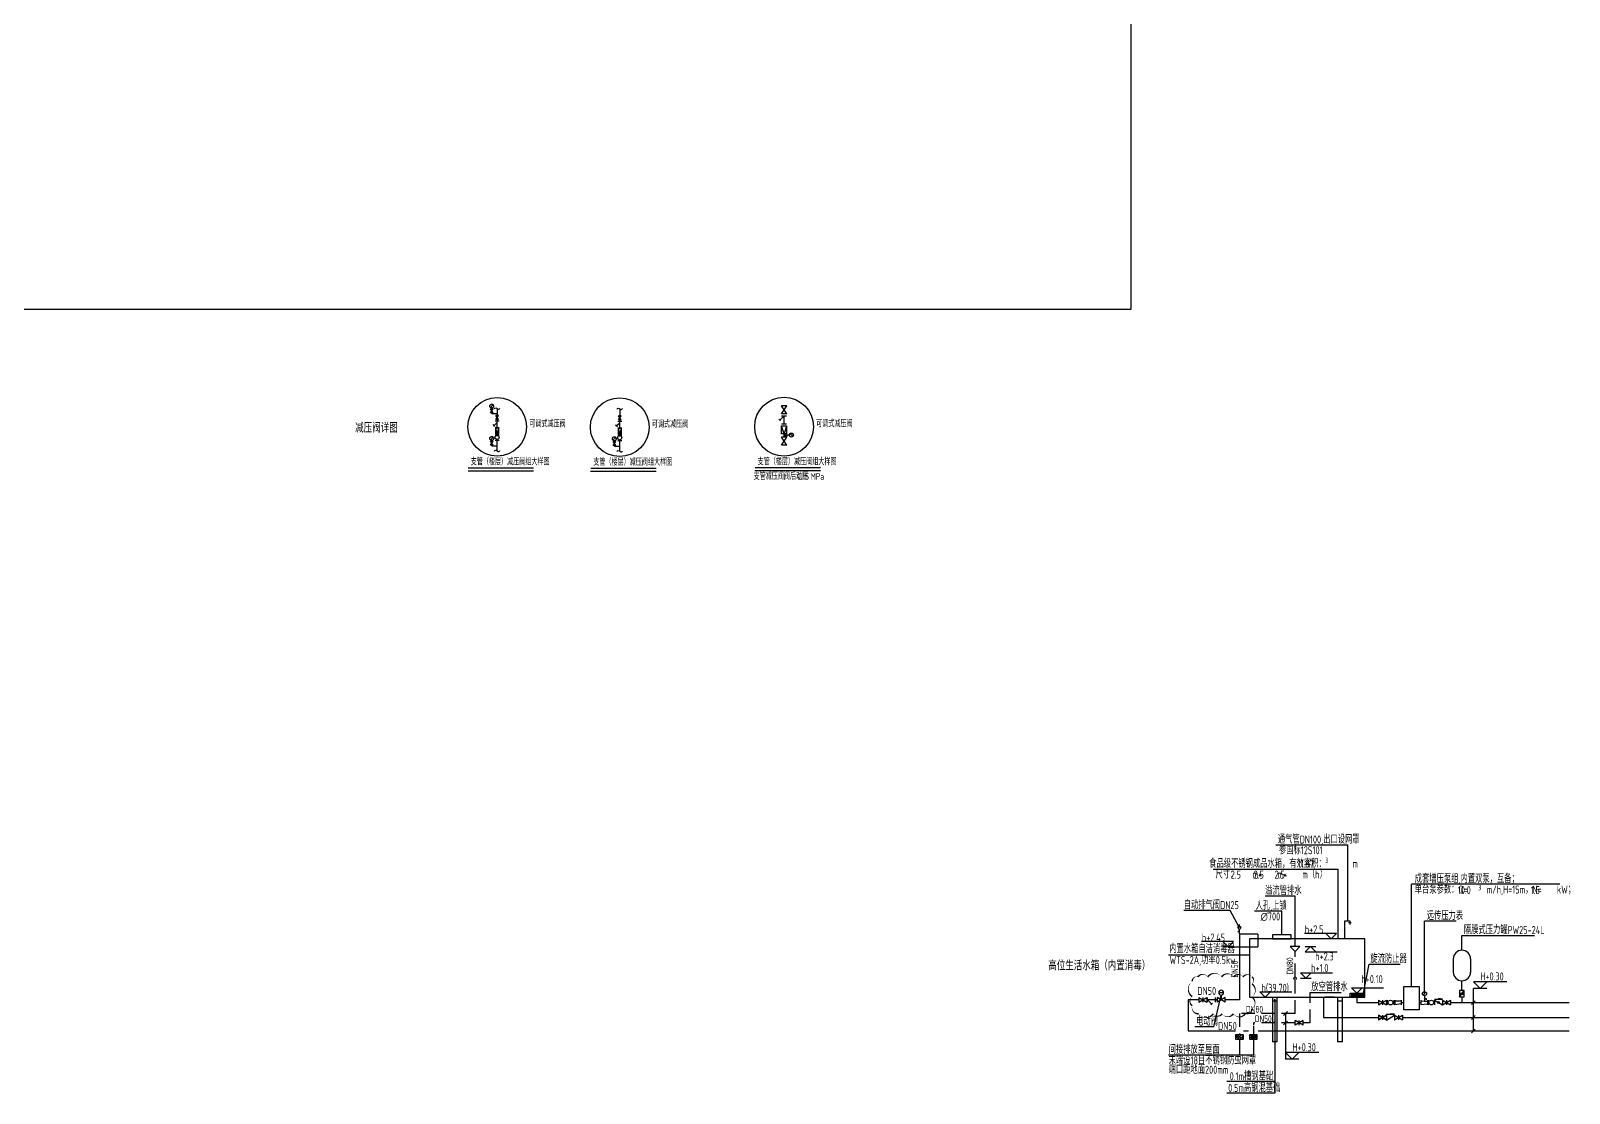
# Model space of a CAD drawing. Extents: x -84241 to 2571207, y -257021 to 1687411.
# Drawn here: x 92003 to 149662, y -86592 to -46773 of the extents above; entities that cross this region are included whole.
import ezdxf
from ezdxf.enums import TextEntityAlignment as Align

# ---------------------------------------------------------------- set-up
doc = ezdxf.new("R2010")
doc.units = 0
doc.header["$LTSCALE"] = 1000
doc.linetypes.add('DASH', pattern=[0.35, 0.25, -0.1])
doc.linetypes.add('DASHED', pattern=[0.75, 0.5, -0.25])
doc.layers.get('0').update_dxf_attribs({"linetype": 'CONTINUOUS'})
doc.layers.get('Defpoints').update_dxf_attribs({"linetype": 'CONTINUOUS'})
for name, color, linetype in [('W-DRAI-DOME-PIPE', 4, 'DASHED'), ('W-FRPT-HYDT-PIPE-AI', 1, 'CONTINUOUS'), ('W-FRPT-NOTE', 60, 'CONTINUOUS'), ('W-NOTE', 40, 'CONTINUOUS'), ('W-NOTE-NAME', 40, 'CONTINUOUS'), ('W-WSUP-COOL-PIPE', 3, 'CONTINUOUS'), ('W-WSUP-DIMS', 41, 'CONTINUOUS'), ('W-WSUP-EQPM', 40, 'CONTINUOUS'), ('W-WSUP-NOTE', 40, 'CONTINUOUS')]:
    doc.layers.add(name, color=color, linetype=linetype)
doc.styles.add('TH-STYLE1', font='STFANGSO.TTF', dxfattribs={"width": 0.8})
doc.styles.add('TH-STYLE3', font='tssdeng.shx', dxfattribs={"width": 0.7, "bigfont": 'tssdchn.shx'})

# ---------------------------------------------------------------- blocks, each defined once
blk = doc.blocks.new('*U193')
at = {"layer": 'W-NOTE'}
blk.add_lwpolyline([(0, 0), (1074, 0), (1074, 821), (0, 821)], close=True, dxfattribs=at)
blk = doc.blocks.new('水管中断')
at = {"elevation": 0}
blk.add_lwpolyline([(7, -101, -0.575183), (0, 0, 0.604745), (-11, 101, 16.924828)], format="xyb", dxfattribs=at)
blk = doc.blocks.new('*U437')
for p, q in [((-150, -100), (-150, 100)), ((-150, 100), (150, -100)), ((-150, -100), (150, 100)), ((150, -100), (150, 100))]:
    blk.add_line(p, q)
blk = doc.blocks.new('*U438')
for p, q in [((-150, -100), (-150, 100)), ((-150, 100), (150, -100)), ((-150, -100), (150, 100)), ((150, -100), (150, 100))]:
    blk.add_line(p, q)
blk = doc.blocks.new('*U439')
for p, q in [((-150, -100), (-150, 100)), ((-150, 100), (150, -100)), ((-150, -100), (150, 100)), ((150, -100), (150, 100))]:
    blk.add_line(p, q)
blk = doc.blocks.new('减压阀')
for p, q in [((300, 0), (0, 90)), ((0, -90), (300, 0))]:
    blk.add_line(p, q)
blk.add_lwpolyline([(300, 90), (0, 90), (0, -90), (300, -90)], close=True)
blk = doc.blocks.new('*U440')
at = {"layer": 'W-NOTE-NAME'}
blk.add_line((-202, -997), (2257, -997), dxfattribs=at)
at = {"layer": 'W-NOTE-NAME', "const_width": 52.5}
blk.add_lwpolyline([(-202, -892), (2257, -892)], dxfattribs=at)
at = {"layer": 'W-WSUP-COOL-PIPE'}
for p, q in [((889, 1332), (889, 1072)), ((889, 922), (889, 872)), ((889, -258), (889, 152))]:
    blk.add_line(p, q, dxfattribs=at)
at = {"layer": 'W-WSUP-EQPM'}
for p, q in [((742, 1475), (636, 1369)), ((742, 1475), (687, 1442)), ((689, 1322), (689, 1347)), ((689, 1147), (689, 1172)), ((689, 1147), (889, 1147)), ((806, 657), (736, 728)), ((889, 803), (771, 692)), ((814, 872), (964, 872)), ((814, 622), (964, 622)), ((889, 622), (889, 872)), ((742, 265), (636, 159)), ((742, 265), (687, 232)), ((689, 112), (689, 137)), ((814, 352), (964, 352)), ((814, 152), (964, 152)), ((689, -63), (689, -38)), ((689, -63), (889, -63))]:
    blk.add_line(p, q, dxfattribs=at)
for centre, radius in [((889, 648), 1100), ((689, 1422), 75), ((689, 212), 75), ((889, 252), 75)]:
    blk.add_circle(centre, radius, dxfattribs=at)
for name, p, xscale, yscale, zscale, rotation in [('*U437', (689, 1247), 0.5, 0.5, 0.5, 90), ('减压阀', (889, 592), 0.7, 0.7, 0.7, 270), ('*U438', (889, 997), 0.5, 0.5, 0.5, 90), ('*U439', (689, 37), 0.5, 0.5, 0.5, 90)]:
    blk.add_blockref(name, p, dxfattribs=dict(at, xscale=xscale, yscale=yscale, zscale=zscale, rotation=rotation))
at = {"layer": 'W-WSUP-EQPM', "rotation": 270}
for p in [(889, 1332), (889, -258)]:
    blk.add_blockref('水管中断', p, dxfattribs=at)
at = {"layer": 'W-WSUP-NOTE', "style": 'TH-STYLE3', "width": 0.7}
for s, p in [('可调式减压阀', (2093, 631)), ('支管（楼层）减压阀组大样图', (-102, -792))]:
    blk.add_text(s, height=250, dxfattribs=at).set_placement(p)
blk = doc.blocks.new('*U520')
for p, q in [((-150, -100), (-150, 100)), ((-150, 100), (150, -100)), ((-150, -100), (150, 100)), ((150, -100), (150, 100))]:
    blk.add_line(p, q)
blk = doc.blocks.new('*U521')
for p, q in [((-150, -100), (-150, 100)), ((-150, 100), (150, -100)), ((-150, -100), (150, 100)), ((150, -100), (150, 100))]:
    blk.add_line(p, q)
blk = doc.blocks.new('*U517')
at = {"layer": 'W-NOTE-NAME'}
blk.add_line((-202, -997), (2257, -997), dxfattribs=at)
at = {"layer": 'W-NOTE-NAME', "const_width": 52.5}
blk.add_lwpolyline([(-202, -892), (2257, -892)], dxfattribs=at)
at = {"layer": 'W-WSUP-COOL-PIPE'}
for p, q in [((889, 1332), (889, 1072)), ((889, 922), (889, 872)), ((889, -258), (889, 152))]:
    blk.add_line(p, q, dxfattribs=at)
at = {"layer": 'W-WSUP-EQPM'}
for p, q in [((806, 657), (736, 728)), ((889, 803), (771, 692)), ((814, 872), (964, 872)), ((814, 622), (964, 622)), ((889, 622), (889, 872)), ((742, 265), (636, 159)), ((742, 265), (687, 232)), ((689, 112), (689, 137)), ((814, 352), (964, 352)), ((814, 152), (964, 152)), ((689, -63), (689, -38)), ((689, -63), (889, -63))]:
    blk.add_line(p, q, dxfattribs=at)
for centre, radius in [((889, 648), 1100), ((689, 212), 75), ((889, 252), 75)]:
    blk.add_circle(centre, radius, dxfattribs=at)
at = {"layer": 'W-WSUP-EQPM', "rotation": 270}
for p in [(889, 1332), (889, -258)]:
    blk.add_blockref('水管中断', p, dxfattribs=at)
at = {"layer": 'W-WSUP-EQPM'}
for name, p, xscale, yscale, zscale, rotation in [('减压阀', (889, 592), 0.7, 0.7, 0.7, 270), ('*U520', (889, 997), 0.5, 0.5, 0.5, 90), ('*U521', (689, 37), 0.5, 0.5, 0.5, 90)]:
    blk.add_blockref(name, p, dxfattribs=dict(at, xscale=xscale, yscale=yscale, zscale=zscale, rotation=rotation))
at = {"layer": 'W-WSUP-NOTE', "style": 'TH-STYLE3', "width": 0.7}
for s, p in [('可调式减压阀', (2093, 631)), ('支管（楼层）减压阀组大样图', (-102, -792))]:
    blk.add_text(s, height=250, dxfattribs=at).set_placement(p)
blk = doc.blocks.new('压力表')
for p, q in [((53, 328), (-53, 222)), ((53, 328), (-2, 295)), ((0, 200), (0, 0)), ((0, 100), (60, 100)), ((60, 100), (60, 30))]:
    blk.add_line(p, q)
blk.add_circle((0, 275), 75)
blk = doc.blocks.new('*U290')
for p, q in [((-150, -100), (-150, 100)), ((-150, 100), (150, -100)), ((-150, -100), (150, 100)), ((150, -100), (150, 100))]:
    blk.add_line(p, q)
blk = doc.blocks.new('Y型过滤器')
for p, q in [((0, -90), (0, 90)), ((300, 0), (0, 0)), ((0, 0), (159, -159)), ((300, -90), (300, 90)), ((128, -189), (189, -128))]:
    blk.add_line(p, q)
blk = doc.blocks.new('*U564')
at = {"layer": 'W-NOTE-NAME'}
blk.add_line((-202, -997), (2257, -997), dxfattribs=at)
at = {"layer": 'W-NOTE-NAME', "const_width": 52.5}
blk.add_lwpolyline([(-202, -892), (2257, -892)], dxfattribs=at)
at = {"layer": 'W-WSUP-COOL-PIPE'}
blk.add_line((889, 259), (889, 379), dxfattribs=at)
at = {"layer": 'W-WSUP-EQPM'}
blk.add_circle((889, 648), 1100, dxfattribs=at)
at = {"layer": 'W-WSUP-EQPM', "xscale": 1.00002736253465, "yscale": 1.00002736253465, "zscale": 1.00002736253465, "rotation": 89.99999999999999}
for p in [(889, 1279), (892, 109)]:
    blk.add_blockref('*U290', p, dxfattribs=at)
at = {"layer": 'W-WSUP-EQPM', "rotation": 270}
for name, p in [('Y型过滤器', (889, 1054)), ('压力表', (889, 336))]:
    blk.add_blockref(name, p, dxfattribs=at)
at = {"layer": 'W-WSUP-EQPM', "xscale": -1, "rotation": 90}
blk.add_blockref('减压阀', (889, 679), dxfattribs=at)
at = {"layer": 'W-WSUP-NOTE', "style": 'TH-STYLE3', "width": 0.7}
for s, p in [('可调式减压阀', (2093, 631)), ('支管（楼层）减压阀组大样图', (-102, -792)), ('支管减压阀阀后动压', (-253, -1342)), ('MPa', (1885, -1342))]:
    blk.add_text(s, height=250, dxfattribs=at).set_placement(p)
at = {"layer": 'W-WSUP-NOTE', "color": 7, "true_color": 0xffffff, "style": 'TH-STYLE3', "width": 0.7}
blk.add_attdef('AL', (1380, -1342), '', height=250, dxfattribs=at)
blk = doc.blocks.new('蝶阀')
h = blk.add_hatch(color=256)
h.paths.add_polyline_path([(151, -19, 0.135933), (156, 0, 0.760667), (89, 19)])
h.paths.add_polyline_path([(89, 19, 0.135933), (84, 0, 0.760667), (151, -19)])
blk.add_line((0, 90), (240, -90))
blk.add_lwpolyline([(0, -90), (240, -90), (240, 90), (0, 90)], close=True)
blk.add_circle((120, 0), 36)
blk = doc.blocks.new('自动排气阀系统')
at = {"layer": 'W-WSUP-COOL-PIPE'}
for p, q in [((0, 563), (0, 732)), ((0, 0), (0, 373))]:
    blk.add_line(p, q, dxfattribs=at)
at = {"layer": 'W-WSUP-EQPM'}
for p, q in [((-100, 237), (-100, 137)), ((0, 187), (-100, 187)), ((-92, 456), (-92, 563)), ((-92, 563), (92, 563)), ((92, 563), (92, 456))]:
    blk.add_line(p, q, dxfattribs=at)
at = {"layer": 'W-WSUP-EQPM', "const_width": 33.8}
blk.add_lwpolyline([(-12, 175, -1), (12, 199, -1)], format="xyb", close=True, dxfattribs=at)
at = {"layer": 'W-WSUP-EQPM'}
blk.add_arc((0, 466), 92.5, 186.0401, 353.9599, dxfattribs=at)
blk = doc.blocks.new('闸阀')
for p, q in [((0, 90), (0, -90)), ((0, 90), (300, -90)), ((0, -90), (300, 90)), ((150, 90), (150, -90)), ((300, 90), (300, -90))]:
    blk.add_line(p, q)
blk = doc.blocks.new('*U628')
for p, q in [((0, 90), (0, -90)), ((0, 90), (300, -90)), ((0, -90), (300, 90)), ((150, 90), (150, -90)), ((300, 90), (300, -90)), ((336, 90), (336, -90)), ((576, 90), (576, -90)), ((612, 90), (612, -90)), ((612, 66), (852, 66)), ((852, 90), (852, -90)), ((612, -72), (852, -30))]:
    blk.add_line(p, q)
blk.add_circle((456, 0), 90)
blk = doc.blocks.new('断线')
for centre, start, end in [((-31, -21), 34.25298, 147.65518), ((31, 21), 214.25298, 327.65518)]:
    blk.add_arc(centre, 38.1, start, end)
blk = doc.blocks.new('电动阀')
for p, q in [((0, 90), (300, -90)), ((0, 90), (0, 90)), ((0, -90), (300, 90)), ((0, -90), (0, 90)), ((150, 180), (150, 0)), ((300, 90), (300, -90))]:
    blk.add_line(p, q)
blk.add_circle((150, 270), 90)
at = {"layer": 'Defpoints'}
blk.add_lwpolyline([(-1003, 860, 0, 60, -0.520567), (-672, 860, 0, 60, -0.520567), (-320, 860, 0, 60, -0.520567), (134, 860, 0, 60, -0.520567), (651, 860, 0, 60, -0.520567), (1022, 860, 0, 60, -0.520567), (1234, 691, 0, 60, -0.520567), (1234, 124, 0, 60, -0.520567), (1234, -216, 0, 60, -0.520567), (994, -523, 0, 60, -0.520567), (448, -523, 0, 60, -0.520567), (114, -523, 0, 60, -0.520567), (-307, -523, 0, 60, -0.520567), (-752, -523, 0, 60, -0.520567), (-1003, -345, 0, 60, -0.520567), (-1003, 106, 0, 60, -0.520567), (-1003, 602, 0, 60, -0.520567)], format="xyseb", close=True, dxfattribs=at)
at = {"xscale": 0.7199999999720604, "yscale": 0.7199999999720604, "zscale": 0.7199999999720604}
blk.add_blockref('断线', (150, 270), dxfattribs=at)
blk = doc.blocks.new('A$C42A67750')
at = {"layer": 'W-WSUP-EQPM'}
h = blk.add_hatch(dxfattribs=at)
h.set_pattern_fill('AR-HBONE', color=256, scale=0.3, style=0)
h.set_pattern_definition([(45, (-47726.838, -7129.88), (4e-15, 43.10523), [91.44, -30.48]), (135, (-47705.285, -7108.326), (4e-15, 43.10523), [91.44, -30.48])])
h.paths.add_polyline_path([(0, 79), (0, 0), (146, 0), (146, 79)])
h = blk.add_hatch(dxfattribs=at)
h.set_pattern_fill('AR-HBONE', color=256, style=0)
h.set_pattern_definition([(45, (-47726.84, -7129.88), (1e-14, 143.6841), [304.8, -101.6]), (135, (-47655, -7058.04), (1e-14, 143.6841), [304.8, -101.6])])
h.paths.add_polyline_path([(146, 79), (0, 79), (0, 0), (146, 0)])
blk.add_lwpolyline([(0, 79), (146, 79), (146, 0), (0, 0)], close=True, dxfattribs=at)
blk = doc.blocks.new('可曲绕橡胶接头')
for p, q in [((0, 90), (0, -90)), ((240, 90), (240, -90))]:
    blk.add_line(p, q)
blk.add_circle((120, 0), 90)
blk = doc.blocks.new('消声止回阀')
for p, q in [((0, 126), (300, 126)), ((0, 90), (0, -90)), ((0, 90), (300, -90)), ((300, 126), (150, 150)), ((300, 90), (300, -90))]:
    blk.add_line(p, q)
blk.add_circle((150, 0), 36)
blk = doc.blocks.new('屋顶增压设备出管阀门')
at = {"layer": 'W-WSUP-EQPM'}
for p, q in [((782198, -184256), (782198, -184436)), ((782198, -184274), (782438, -184304)), ((782198, -184418), (782438, -184388)), ((782438, -184256), (782438, -184436))]:
    blk.add_line(p, q, dxfattribs=at)
for name, p in [('可曲绕橡胶接头', (782468, -184346)), ('消声止回阀', (782708, -184346)), ('闸阀', (783008, -184346))]:
    blk.add_blockref(name, p, dxfattribs=at)
blk = doc.blocks.new('屋顶增压设备出管阀组')
at = {"layer": 'W-DRAI-DOME-PIPE'}
blk.add_blockref('屋顶增压设备出管阀门', (0, 0), dxfattribs=at)
blk = doc.blocks.new('*U631')
for p, q in [((-200, 200), (200, 200)), ((0, 0), (-200, 200)), ((-200, 0), (200, 0)), ((200, 200), (0, 0)), ((200, 200), (1000, 200))]:
    blk.add_line(p, q)
at = {"style": 'TH-STYLE1', "width": 0.7}
blk.add_attdef('标高', (280, 334), '', height=250, dxfattribs=at)
blk = doc.blocks.new('止回阀')
for p, q in [((0, 126), (300, 126)), ((0, 90), (0, -90)), ((0, -90), (300, 90)), ((300, 126), (150, 150)), ((300, 90), (300, -90))]:
    blk.add_line(p, q)
blk = doc.blocks.new('标高符号')
for p, q in [((1250, 250), (0, 250)), ((250, 0), (0, 250)), ((500, 0), (0, 0)), ((250, 0), (500, 250))]:
    blk.add_line(p, q)
blk = doc.blocks.new('高位生活水箱（内置消毒）')
at = {"layer": 'W-DRAI-DOME-PIPE'}
for p, q in [((849, 2427), (849, 3378)), ((849, 1055), (849, 2377)), ((1418, 705), (1418, 1670)), ((849, 1055), (-1230, 1055)), ((-1230, 1055), (-1230, 258, 0)), ((-1230, 705), (-1230, 625)), ((849, 705), (-710, 705)), ((-710, 705), (-710, 625)), ((-710, 585, 0), (-710, 258, 0)), ((1418, 705), (1149, 705))]:
    blk.add_line(p, q, dxfattribs=at)
at = {"layer": 'W-NOTE'}
for p, q in [((3463, 3861), (-859, 3861)), ((-859, 3861), (-859, 1670)), ((1034, 3563), (664, 3563)), ((664, 3563), (849, 3378)), ((1034, 3563), (849, 3378)), ((3463, 1670), (3463, 3861)), ((6779, 3102), (6779, 2593)), ((7430, 3102), (7430, 2593)), ((2963, 1820), (2963, 1670)), ((3013, 1820), (3013, 1670)), ((3063, 1820), (3063, 1670)), ((3113, 1820), (3113, 1670)), ((3163, 1820), (3163, 1670)), ((3213, 1820), (3213, 1670)), ((3263, 1820), (3263, 1670)), ((3313, 1820), (3313, 1670)), ((3363, 1820), (3363, 1670)), ((-859, 1670), (3463, 1670)), ((0, 1670), (0, 0)), ((181, 1520), (0, 1520)), ((181, 0), (181, 1670)), ((2151, 1670), (1971, 1670)), ((2332, 1670), (2151, 1670)), ((2444, 1670), (2444, 0)), ((2624, 1520), (2444, 1520)), ((2624, 0), (2624, 1670)), ((181, 0), (0, 0)), ((2624, 0, 0), (2444, 0, 0))]:
    blk.add_line(p, q, dxfattribs=at)
for points in [[(710, 4011), (10, 4011), (10, 3861), (710, 3861)], [(2913, 1820), (3412, 1820), (3412, 1670), (2913, 1670)]]:
    blk.add_lwpolyline(points, close=True, dxfattribs=at)
blk.add_circle((849, 2377), 50, dxfattribs=at)
for centre, start, end in [((7104, 3102), 0, 180), ((7104, 2612), 180, 0)]:
    blk.add_arc(centre, 326, start, end, dxfattribs=at)
at = {"layer": 'W-WSUP-COOL-PIPE'}
for p, q in [((2716, 3861), (2716, 4532)), ((2716, 4532), (2903, 4532)), ((2903, 4532), (2903, 4391)), ((-542, 4032), (-1237, 4032)), ((-1237, 4032), (-1237, 1568)), ((-542, 4032), (-542, 3552)), ((7104, 1918), (7104, 2287)), ((-3161, 1568), (-3161, 405)), ((-2761, 1568), (-3161, 1568)), ((-2069, 1568), (-2325, 1568)), ((-2131, 1568), (-2069, 1568)), ((-1237, 1568), (-1769, 1568)), ((1916, 1670), (1916, 905)), ((3163, 1670), (3163, 1466)), ((3163, 1466), (3973, 1466)), ((4825, 1466), (4925, 1466)), ((5502, 1466), (5568, 1466)), ((6678, 1466), (6692, 1466)), ((6692, 1466), (11127, 1466, 0)), ((7104, 1678), (7104, 1466)), ((1916, 905), (3973, 905)), ((4873, 905), (11127, 905, 0)), ((-3161, 405), (-1380, 405)), ((-1080, 405), (-891, 405)), ((-528, 405, 0), (11127, 405, 0))]:
    blk.add_line(p, q, dxfattribs=at)
at = {"layer": 'W-WSUP-DIMS'}
for p, q in [((128, 7376), (2833, 7376)), ((2833, 4532), (2833, 7376)), ((-2220, 6470, 0), (2471, 6470, 0)), ((2471, 3861), (2471, 6470, 0)), ((5213, 2072), (5213, 5903)), ((10773, 5903, 0), (5213, 5903, 0)), ((849, 5457, 0), (-274, 5457, 0)), ((849, 3563), (849, 5457, 0)), ((-1577, 4919, 0), (-3320, 4919, 0)), ((-1237, 4262), (-1577, 4919, 0)), ((360, 4893, 0), (-673, 4893, 0)), ((360, 4011), (360, 4893, 0)), ((2002, 4061), (1202, 4061)), ((2002, 4061), (2202, 3861)), ((2402, 4061), (2002, 4061)), ((2202, 3861), (2402, 4061)), ((6889, 4515, 0), (5702, 4515, 0)), ((5702, 1798), (5702, 4515)), ((-1851, 3753), (-2651, 3754)), ((-1851, 3753), (-1651, 3553)), ((-1451, 3753), (-1851, 3753)), ((-1451, 3553), (-1851, 3553)), ((-1651, 3553), (-1451, 3753)), ((-1451, 3553), (-542, 3552)), ((1234, 3563), (1634, 3563)), ((1434, 3563), (1234, 3363)), ((1634, 3363), (1434, 3563)), ((2402, 3861), (2002, 3861)), ((7104, 3985), (9831, 3985)), ((7104, 3428), (7104, 3985)), ((-859, 3249), (-3888, 3249)), ((1234, 3363), (1634, 3363)), ((1634, 3363), (2434, 3363)), ((3412, 1820), (3624, 2904, 0)), ((3624, 2904, 0), (4791, 2904, 0)), ((1049, 2577), (1449, 2577)), ((1249, 2377), (1049, 2577)), ((1049, 2377), (1449, 2377)), ((1449, 2577), (1249, 2377)), ((1449, 2577), (2249, 2577)), ((-2191, 554), (-1919, 1748)), ((-467, 1870), (-67, 1870)), ((-267, 1670), (-467, 1870)), ((-67, 1870), (-267, 1670)), ((-67, 1870), (733, 1870)), ((1418, 1848, 0), (2577, 1848, 0)), ((1418, 1670), (1418, 1848, 0)), ((7535, 405, 0), (7535, 1997, 0)), ((-467, 1670), (-67, 1670)), ((90, 1587), (90, -1931)), ((7606, 1537), (7464, 1395)), ((566, 1126), (424, 984)), ((566, 776), (424, 634)), ((495, 1055), (495, -657)), ((7606, 976, 0), (7464, 834, 0)), ((-2191, 554), (-2905, 554)), ((-1230, 100, 0), (-1230, -500)), ((-710, 100, 0), (-710, -500)), ((7606, 476, 0), (7464, 334, 0)), ((-710, -500), (-3888, -500)), ((90, -1494), (-1711, -1494)), ((90, -1931), (-1711, -1931))]:
    blk.add_line(p, q, dxfattribs=at)
at = {"layer": 'W-WSUP-DIMS', "const_width": 35}
blk.add_lwpolyline([(73, 1570, 1), (108, 1570, 1)], format="xyb", close=True, dxfattribs=at)
at = {"layer": 'W-WSUP-DIMS', "const_width": 35, "elevation": 0}
blk.add_lwpolyline([(73, 732, 1), (108, 732, 1)], format="xyb", close=True, dxfattribs=at)
at = {"layer": 'W-WSUP-EQPM'}
blk.add_line((2850, 4462), (2957, 4462), dxfattribs=at)
blk.add_lwpolyline([(4925, 2072), (5502, 2072), (5502, 1199), (4925, 1199)], close=True, dxfattribs=at)
at = {"layer": 'W-DRAI-DOME-PIPE'}
blk.add_blockref('屋顶增压设备出管阀组', (-776629, 185812), dxfattribs=at)
at = {"layer": 'W-NOTE'}
blk.add_blockref('压力表', (5702, 1523), dxfattribs=at)
at = {"layer": 'W-NOTE', "rotation": 90.00000000027792}
blk.add_blockref('蝶阀', (7104, 1678), dxfattribs=at)
at = {"layer": 'W-WSUP-DIMS'}
ref = blk.add_blockref('*U631', (3163, 1820), dxfattribs=at)
ref.add_attrib('标高', 'h+0.10', dxfattribs={"layer": '0', "height": 300, "style": 'TH-STYLE3', "width": 0.7}).set_placement((3336, 2106), align=Align.BOTTOM_LEFT)
for p in [(7535, 1997, 0), (495, -657)]:
    blk.add_blockref('标高符号', p, dxfattribs=at)
at = {"layer": 'W-WSUP-EQPM'}
for name, p, xscale, yscale, zscale in [('自动排气阀系统', (-1237, 4032), 0.5, 0.5, 0.5), ('A$C42A67750', (-1085, 100, 0), -2, 2, 2), ('A$C42A67750', (-564, 100, 0), -2, 2, 2)]:
    blk.add_blockref(name, p, dxfattribs=dict(at, xscale=xscale, yscale=yscale, zscale=zscale))
at = {"layer": 'W-WSUP-EQPM', "xscale": -1, "rotation": 1.155250383355622e-05}
blk.add_blockref('电动阀', (-1769, 1568), dxfattribs=at)
at = {"layer": 'W-WSUP-EQPM'}
for p, rotation in [((-2761, 1568), 3.850769266591496e-05), ((1149, 705), 180.0000000002779)]:
    blk.add_blockref('闸阀', p, dxfattribs=dict(at, rotation=rotation))
for name, p in [('Y型过滤器', (-2431, 1568)), ('*U628', (3973, 1466)), ('闸阀', (3973, 905)), ('止回阀', (4273, 900)), ('闸阀', (4573, 905))]:
    blk.add_blockref(name, p, dxfattribs=at)
at = {"layer": 'W-WSUP-EQPM', "xscale": -1}
blk.add_blockref('闸阀', (4273, 905), dxfattribs=at)
at = {"layer": 'W-WSUP-DIMS', "style": 'TH-STYLE3', "width": 0.7}
for s, height, p in [('通气管DN100,出口设网罩', 300, (205, 7426)), ('参国标12S101', 300, (247, 7026)), ('食品级不锈钢成品水箱，有效容积：       m', 300, (-2366, 6520, 0)), ('尺寸：    m*    m*    m（h）', 300, (-2130, 6120, 0)), ('3', 200, (1980, 6698, 0)), ('溢流管排水', 300, (-271, 5507, 0)), ('成套增压泵组,内置双泵，互备；', 300, (5337, 5953, 0)), ('单台泵参数：Q=     m/h,H=15m，N=    kW；', 300, (5337, 5553, 0)), ('3', 200, (7718, 5677, 0)), ('自动排气阀DN25', 300, (-3323, 4969, 0)), ('人孔,上锁', 300, (-630, 4943, 0)), ('∅700', 300, (-441, 4543, 0)), ('远传压力表', 300, (5785, 4565, 0)), ('隔膜式压力罐PW25-24L', 300, (7179, 4035)), ('内置水箱自洁消毒器', 300, (-3864, 3329)), ('WTS-2A,功率0.5kw', 300, (-3853, 2912, 0)), ('旋流防止器', 300, (3674, 2954, 0)), ('H+0.30', 300, (7794, 2297, 0)), ('DN50', 300, (-2808, 1754, 0)), ('放空管排水', 300, (1458, 1898, 0)), ('电动阀', 300, (-2861, 604)), ('DN50', 300, (-2035, 439, 0)), ('末端设18目不锈钢防虫网罩', 300, (-3888, -850)), ('间接排放至屋面', 300, (-3888, -450)), ('H+0.30', 300, (754, -357)), ('端口距地面200mm', 300, (-3888, -1200)), ('0.1m槽钢基础', 300, (-1600, -1444)), ('0.5m高钢混基础', 300, (-1656, -1881))]:
    blk.add_text(s, height=height, dxfattribs=at).set_placement(p)
at = {"layer": 'W-WSUP-DIMS', "linetype": 'DASH', "ltscale": 2.5, "style": 'TH-STYLE3', "width": 0.7}
for s, p in [('DN50', (-1286, 2402)), ('DN80', (782, 2520))]:
    blk.add_text(s, height=250, rotation=90, dxfattribs=at).set_placement(p)
for s, p in [('DN80', (-987, 1088, 0)), ('DN50', (-658, 734))]:
    blk.add_text(s, height=250, dxfattribs=at).set_placement(p)
at = {"layer": 'W-WSUP-DIMS', "style": 'TH-STYLE3', "width": 0.7}
for tag, p in [('2.5', (-1559, 6112)), ('2.5', (-701, 6112)), ('2.5', (83, 6112)), ('11.87', (939, 6519)), ('10.0', (6953, 5530)), ('1.5', (9686, 5530)), ('H+2.45', (-2640, 3754)), ('H+2.5', (1215, 4061)), ('H+1.0', (1454, 2613)), ('H+2.3', (1606, 3049)), ('H(39.70)', (-407, 1870))]:
    blk.add_attdef(tag, p, '', height=300, dxfattribs=at)

msp = doc.modelspace()

# ---------------------------------------------------------------- block references
msp.add_blockref('*U440', (108593.4135, -62262.7672))
ref = msp.add_blockref('高位生活水箱（内置消毒）', (138535.9249, -84660.8575))
ref.add_attrib('1.5', '1.5', (148222.2812, -79130.8471), dxfattribs={"layer": 'W-WSUP-DIMS', "height": 300, "style": 'TH-STYLE3', "width": 0.7})
ref.add_attrib('10.0', '10.0', (145488.5102, -79130.8471), dxfattribs={"layer": 'W-WSUP-DIMS', "height": 300, "style": 'TH-STYLE3', "width": 0.7})
ref.add_attrib('H+1.0', 'h+1.0', (139989.4962, -82048.2647), dxfattribs={"layer": 'W-WSUP-DIMS', "height": 300, "style": 'TH-STYLE3', "width": 0.7})
ref.add_attrib('H+2.3', 'h+2.3', (140142.2136, -81612.313), dxfattribs={"layer": 'W-WSUP-DIMS', "height": 300, "style": 'TH-STYLE3', "width": 0.7})
ref.add_attrib('H+2.5', 'h+2.5', (139751.1558, -80600.1397), dxfattribs={"layer": 'W-WSUP-DIMS', "height": 300, "style": 'TH-STYLE3', "width": 0.7})
ref.add_attrib('H+2.45', 'h+2.45', (135895.5307, -80907.2247), dxfattribs={"layer": 'W-WSUP-DIMS', "height": 300, "style": 'TH-STYLE3', "width": 0.7})
ref.add_attrib('H(39.70)', 'h(39.70)', (138129.2993, -82791.0916), dxfattribs={"layer": 'W-WSUP-DIMS', "height": 300, "style": 'TH-STYLE3', "width": 0.7})
ref.add_attrib('11.87', '11.87', (139475.2239, -78141.9271), dxfattribs={"layer": 'W-WSUP-DIMS', "height": 300, "style": 'TH-STYLE3', "width": 0.7})
ref.add_attrib('2.5', '2.5', (136976.6605, -78548.9275), dxfattribs={"layer": 'W-WSUP-DIMS', "height": 300, "style": 'TH-STYLE3', "width": 0.7})
ref.add_attrib('2.5', '2.5', (137835.3029, -78548.9275), dxfattribs={"layer": 'W-WSUP-DIMS', "height": 300, "style": 'TH-STYLE3', "width": 0.7})
ref.add_attrib('2.5', '2.5', (138619.2933, -78548.9275), dxfattribs={"layer": 'W-WSUP-DIMS', "height": 300, "style": 'TH-STYLE3', "width": 0.7})
at = {"layer": 'W-FRPT-HYDT-PIPE-AI'}
msp.add_blockref('*U564', (119344.8811, -62258.9771), dxfattribs=at).add_auto_attribs({'AL': '0.15'})
at = {"layer": 'W-FRPT-NOTE'}
msp.add_blockref('*U517', (113187.4568, -62276.0628), dxfattribs=at)
at = {"layer": 'W-NOTE', "xscale": 100, "yscale": 100, "zscale": 100}
msp.add_blockref('*U193', (25842.8928, -57205.0415), dxfattribs=at)

# ---------------------------------------------------------------- texts
at = {"layer": 'W-NOTE', "style": 'TH-STYLE3', "width": 0.7}
for s, p in [('减压阀详图', (104162.3569, -61833.7123)), ('高位生活水箱（内置消毒）', (130138.7491, -81987.1089))]:
    msp.add_text(s, height=350, dxfattribs=at).set_placement(p)

doc.saveas('drawing.dxf')
